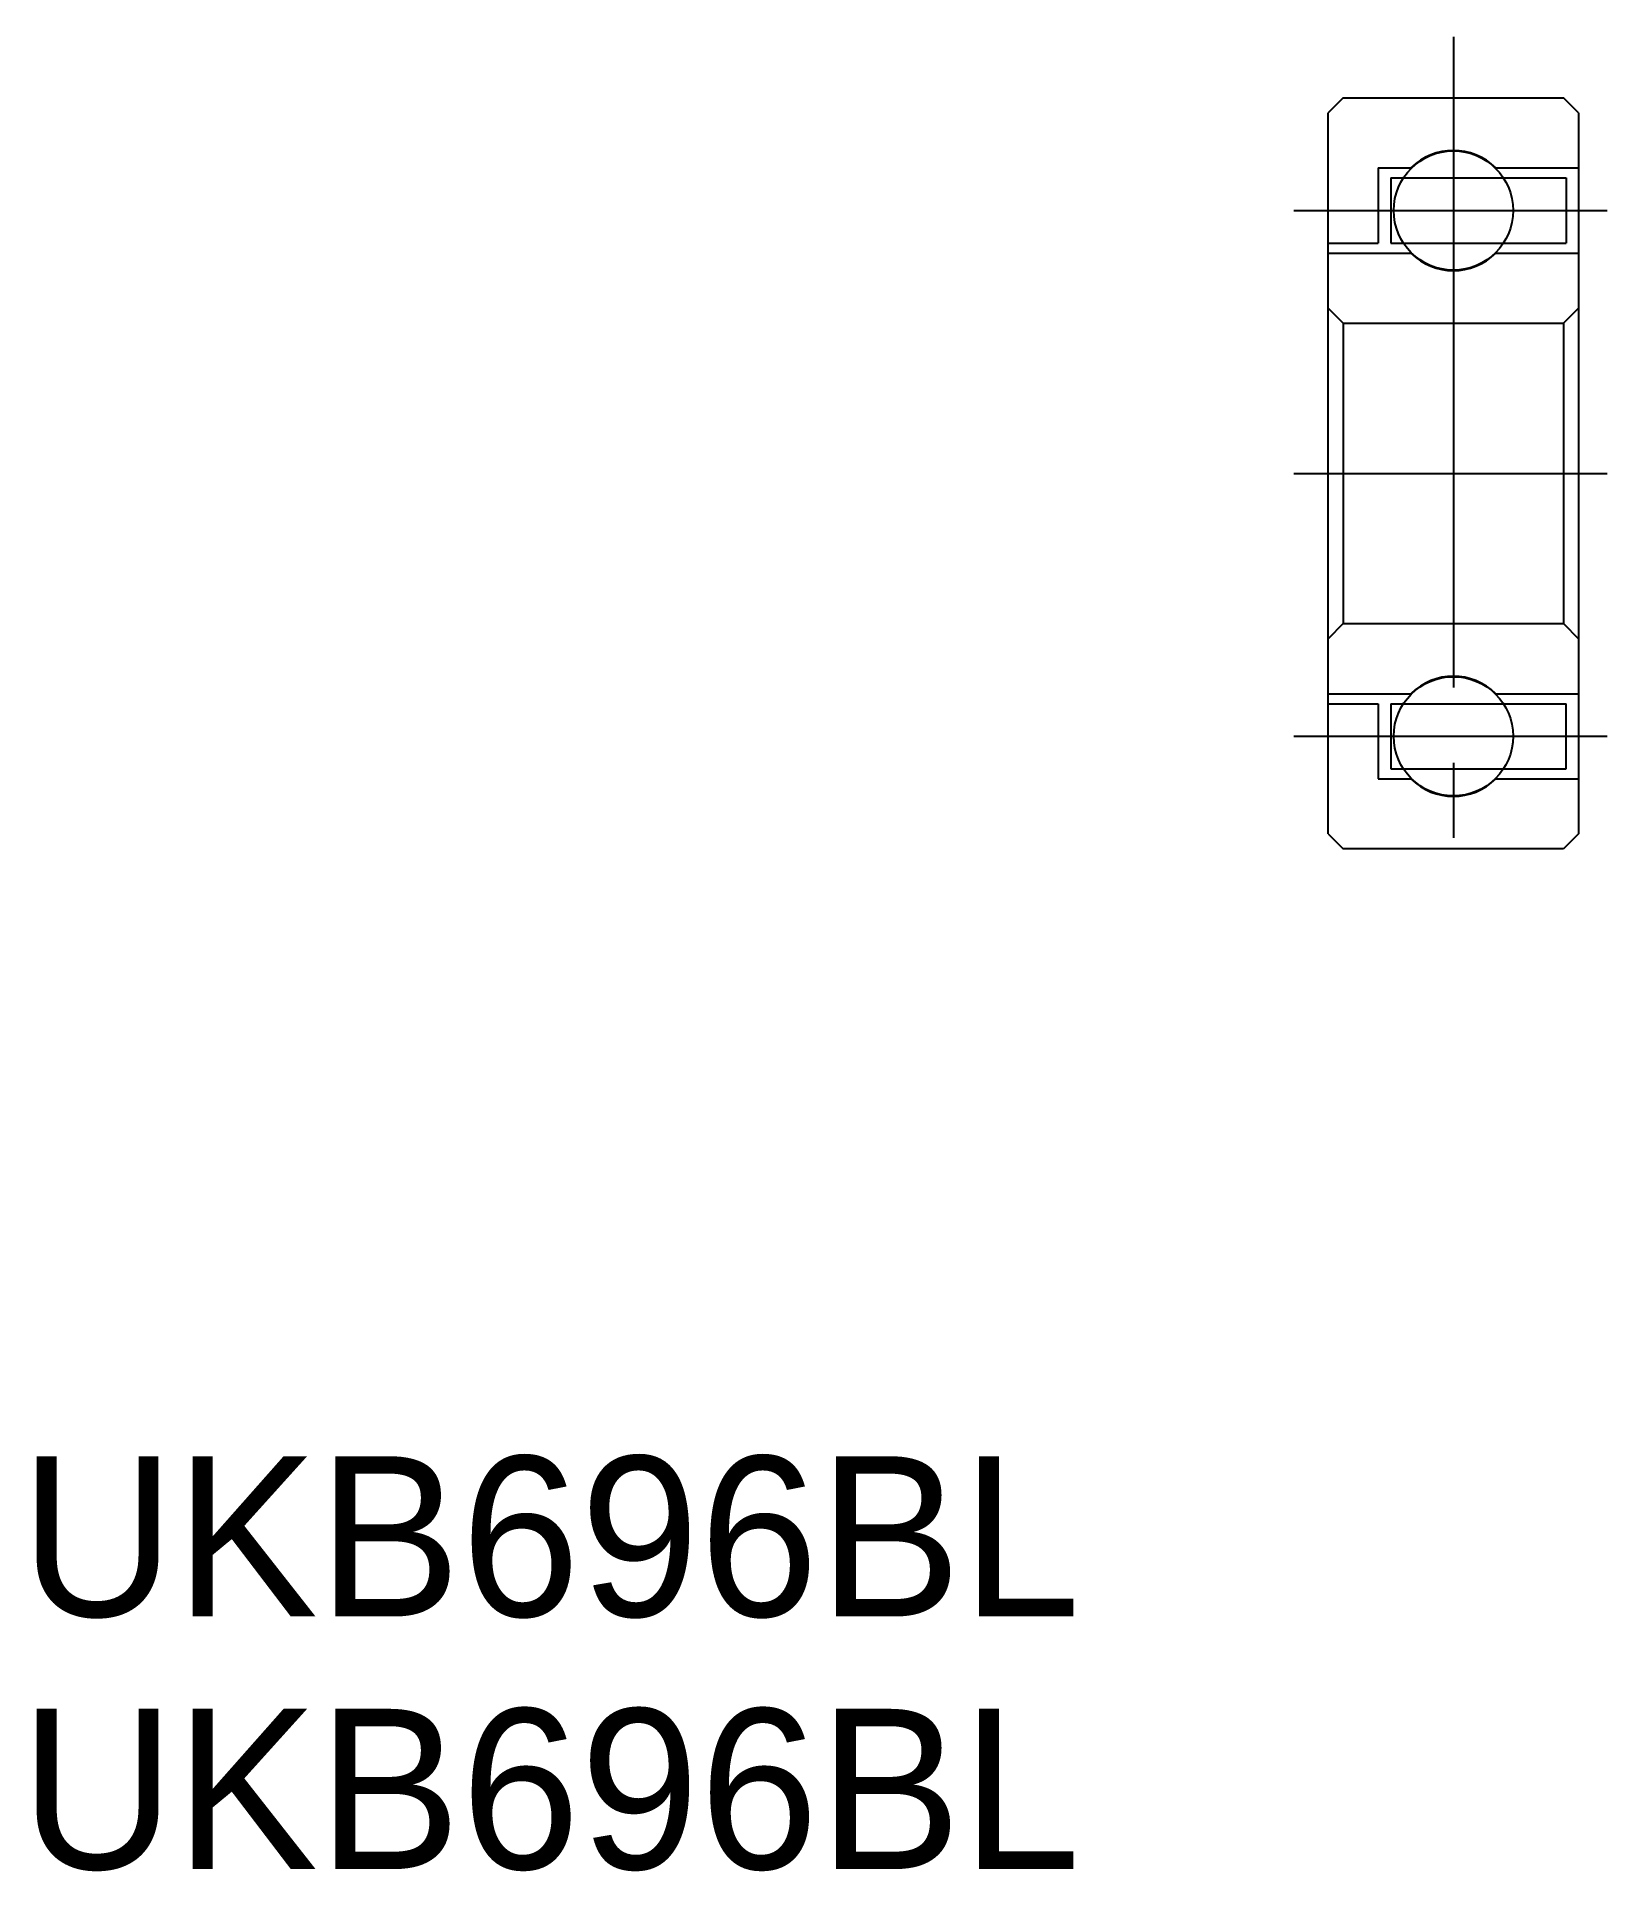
# Model space of a CAD drawing. Extents: x -29.8 to 1.5, y -2.7 to 34.
import ezdxf

# ---------------------------------------------------------------- set-up
doc = ezdxf.new("R2010")
doc.units = 0
doc.linetypes.add('CENTER', pattern=[17.5, 13, -1.5, 1.5, -1.5])
doc.layers.get('0').update_dxf_attribs({"linetype": 'CONTINUOUS'})
doc.layers.add('CENTER', color=1, linetype='CENTER')

msp = doc.modelspace()

# ---------------------------------------------------------------- linework, layer by layer
at = {"color": 7, "linetype": 'CONTINUOUS'}
for p, q in [((-3.745, 32.739), (-4.045, 32.439)), ((-3.745, 32.739), (0.655, 32.739)), ((0.955, 32.439), (0.655, 32.739)), ((-4.045, 18.039), (-4.045, 32.439)), ((0.955, 32.439), (0.955, 18.039)), ((-3.045, 31.339), (-2.392, 31.339)), ((-3.045, 31.339), (-3.045, 29.839)), ((-0.698, 31.339), (0.955, 31.339)), ((-2.795, 31.139), (0.705, 31.139)), ((-2.795, 31.139), (-2.795, 29.839)), ((0.705, 31.139), (0.705, 29.839)), ((-4.045, 29.839), (-3.045, 29.839)), ((-2.795, 29.839), (0.705, 29.839)), ((-4.045, 29.639), (-2.392, 29.639)), ((-0.698, 29.639), (0.955, 29.639)), ((-4.045, 28.539), (-3.745, 28.239)), ((-3.745, 28.239), (0.655, 28.239)), ((-3.745, 28.239), (-3.745, 22.239)), ((0.955, 28.539), (0.655, 28.239)), ((0.655, 28.239), (0.655, 22.239)), ((-3.745, 22.239), (-4.045, 21.939)), ((-3.745, 22.239), (0.655, 22.239)), ((0.655, 22.239), (0.955, 21.939)), ((-4.045, 20.839), (-2.392, 20.839)), ((-4.045, 20.639), (-3.045, 20.639)), ((-3.045, 20.639), (-3.045, 19.139)), ((-2.795, 20.639), (0.705, 20.639)), ((-2.795, 20.639), (-2.795, 19.339)), ((-0.698, 20.839), (0.955, 20.839)), ((0.705, 19.339), (0.705, 20.639)), ((-3.045, 19.139), (-2.392, 19.139)), ((-2.795, 19.339), (0.705, 19.339)), ((-0.698, 19.139), (0.955, 19.139)), ((-4.045, 18.039), (-3.745, 17.739)), ((0.955, 18.039), (0.655, 17.739)), ((0.655, 17.739), (-3.745, 17.739))]:
    msp.add_line(p, q, dxfattribs=at)
for centre in [(-1.545, 30.489), (-1.545, 19.989)]:
    msp.add_circle(centre, 1.191, dxfattribs=at)
for centre, start, end in [((-1.545, 30.489), 45.0995, 134.9005), ((-1.545, 30.489), 225.0995, 314.9005), ((-1.545, 19.989), 45.0995, 134.9005), ((-1.545, 19.989), 225.0995, 314.9005)]:
    msp.add_arc(centre, 1.2, start, end, dxfattribs=at)
at = {"layer": 'CENTER', "color": 1, "linetype": 'CENTER'}
for p, q in [((-1.545, 33.961), (-1.545, 16.55)), ((-4.733, 30.489), (1.528, 30.489)), ((-4.733, 25.239), (1.528, 25.239)), ((-4.733, 19.989), (1.528, 19.989))]:
    msp.add_line(p, q, dxfattribs=at)

# ---------------------------------------------------------------- texts
at = {"color": 0, "linetype": 'BYBLOCK'}
for p in [(-30.16, 2.412), (-30.16, -2.632)]:
    msp.add_text('UKB696BL', height=3.2, dxfattribs=at).set_placement(p)

doc.saveas('drawing.dxf')
